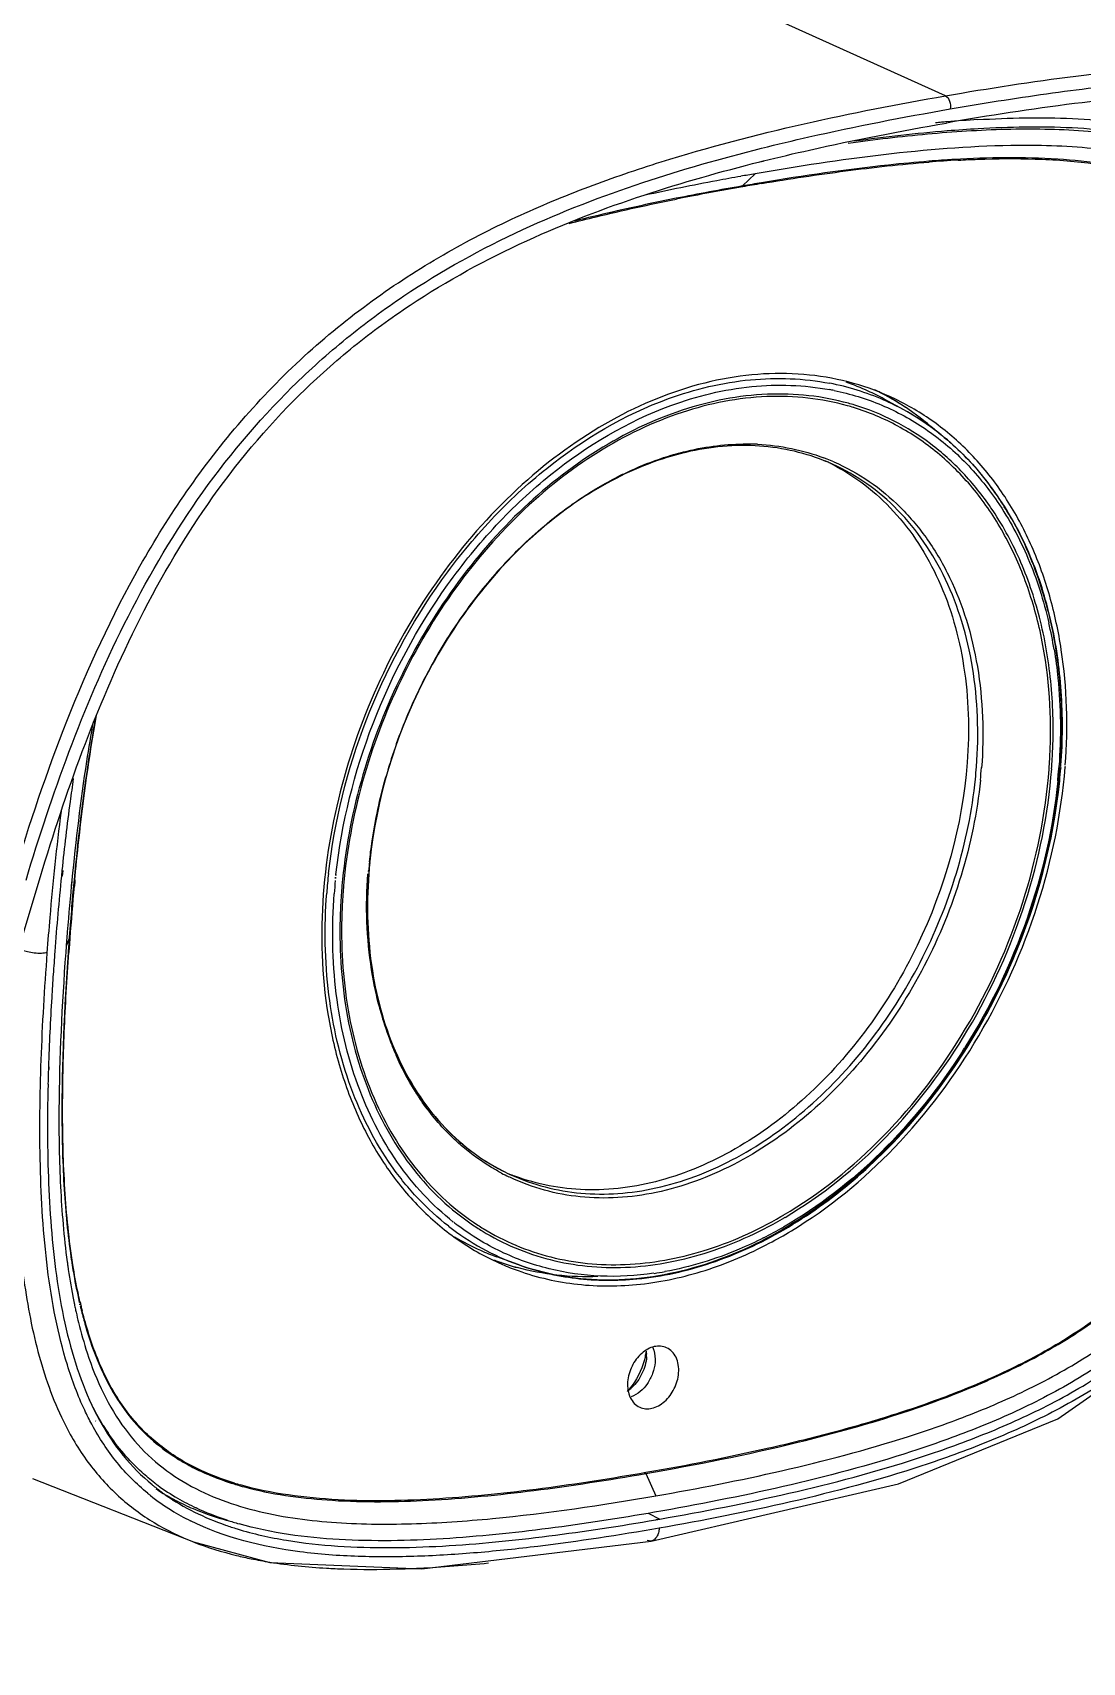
# Model space of a CAD drawing. Header units: metres. Extents: x 420822 to 421453, y 1458172 to 1458620.
# Drawn here: x 420945.873 to 420946.276, y 1458432.648 to 1458433.273 of the extents above; entities that cross this region are included whole.
import ezdxf

# ---------------------------------------------------------------- set-up
doc = ezdxf.new("R2010")
doc.units = ezdxf.units.M
doc.header["$MEASUREMENT"] = 0
for name, color, linetype in [('ASSEM_MEMBER_1', 7, 'CONTINUOUS'), ('BUILDING', 230, 'CONTINUOUS'), ('Standard', 7, 'CONTINUOUS')]:
    doc.layers.add(name, color=color, linetype=linetype)

# ---------------------------------------------------------------- blocks, each defined once
blk = doc.blocks.new('CCTV')
at = {"layer": 'ASSEM_MEMBER_1', "color": 7, "linetype": 'Continuous'}
for p, q in [((4.7799, 15.1137), (3.1674, 15.8419)), ((4.4951, 15.0124), (4.5005, 15.0137)), ((4.4951, 15.0124), (4.5005, 15.0135)), ((4.7795, 15.0141), (4.7739, 15.0136)), ((4.7796, 15.0151), (4.774, 15.0147)), ((4.4685, 14.9754), (4.4877, 14.994)), ((4.4668, 14.975), (4.4684, 14.974)), ((4.7161, 14.6316), (4.6857, 14.6483)), ((4.9542, 14.0842), (4.954, 14.0826)), ((4.954, 14.0841), (4.954, 14.0826)), ((4.9572, 14.0843), (4.9572, 14.0859)), ((4.9572, 14.0843), (4.9573, 14.0859)), ((3.3577, 13.8068), (3.3905, 13.9157)), ((3.4235, 13.9248), (3.4226, 13.9162)), ((3.4248, 13.925), (3.4239, 13.9163)), ((3.4387, 13.91), (3.4378, 13.9013)), ((3.4387, 13.91), (3.4379, 13.9014)), ((3.4421, 13.9105), (3.4404, 13.8921)), ((3.4431, 13.9106), (3.4413, 13.8922)), ((3.4422, 13.9007), (3.4429, 13.9079)), ((3.4432, 13.9008), (3.4439, 13.908)), ((3.894, 13.919), (3.894, 13.9199)), ((3.8946, 13.9212), (3.8945, 13.919)), ((3.8948, 13.9212), (3.8945, 13.9199)), ((3.8945, 13.9199), (3.8945, 13.919)), ((3.43, 13.809), (3.4292, 13.7988)), ((3.43, 13.809), (3.4293, 13.7988)), ((3.4345, 13.8206), (3.43, 13.809)), ((3.4336, 13.8088), (3.4329, 13.7993)), ((3.4338, 13.8088), (3.4333, 13.7994)), ((3.4347, 13.8212), (3.4356, 13.8208)), ((3.4028, 13.6233), (3.4027, 13.6195)), ((3.4034, 13.6235), (3.4032, 13.6196)), ((3.4022, 13.6021), (3.402, 13.5969)), ((3.4023, 13.6021), (3.402, 13.5969)), ((4.1137, 13.4573), (4.1129, 13.4578)), ((4.112, 13.4536), (4.1111, 13.4541)), ((4.1238, 13.3201), (4.0911, 13.3319)), ((4.0973, 13.3232), (4.0976, 13.3232)), ((4.0973, 13.3232), (4.0976, 13.3231)), ((4.0976, 13.3231), (4.0973, 13.3232)), ((3.4513, 13.2627), (3.4511, 13.2633)), ((3.4513, 13.2627), (3.4512, 13.2633)), ((3.4755, 13.0796), (3.475, 13.0804)), ((3.4698, 13.0741), (3.4693, 13.075)), ((3.3784, 12.9919), (3.6255, 12.8945)), ((4.3179, 13.0005), (4.32, 12.9996)), ((4.32, 12.9996), (4.3353, 12.9653)), ((4.3236, 12.9385), (4.3416, 12.9297)), ((4.3351, 12.9285), (4.3416, 12.9297)), ((4.3351, 12.9287), (4.3416, 12.9297)), ((3.6255, 12.8945), (3.6258, 12.8944)), ((3.9759, 12.8534), (4.328, 12.8959)), ((4.328, 12.8959), (4.3218, 12.8967))]:
    blk.add_line(p, q, dxfattribs=at)
for points in [[(4.328, 12.8959), (4.7077, 12.9838), (4.9524, 13.0835), (5.1234, 13.2025), (5.2424, 13.3419), (5.3344, 13.527), (5.4038, 13.786), (5.4499, 14.1586)], [(3.6255, 12.8945), (3.7426, 12.8632), (3.9759, 12.8534)]]:
    blk.add_lwpolyline(points, dxfattribs=at)
for centre, radius, start, end in [((4.9667, 12.8415), 2.2398, 94.9364, 95.172), ((4.9616, 12.9009), 2.1802, 94.7178, 94.9363), ((4.9466, 13.09), 1.9906, 93.3727, 94.736), ((4.9099, 13.0403), 1.9791, 93.9354, 94.5014), ((4.9028, 13.133), 1.8848, 93.1389, 94.5093), ((4.8997, 13.1904), 1.8286, 93.3425, 93.7651), ((5.285, 10.4065), 4.6563, 99.8592, 100.1336), ((5.1986, 10.7687), 4.2695, 99.8464, 101.2375), ((5.1022, 11.2673), 3.7605, 101.1341, 101.2768), ((5.1759, 10.8883), 4.1465, 99.8242, 101.1223), ((5.2495, 10.4813), 4.5601, 99.4882, 99.8634), ((5.2488, 10.4874), 4.5552, 99.4912, 99.8631), ((4.5282, 14.2869), 0.3927, 66.4232, 79.1427), ((4.5298, 14.2728), 0.3967, 78.4971, 79.463), ((4.4988, 14.307), 0.3891, 65.3073, 70.7173), ((4.499, 14.3077), 0.3884, 61.2818, 65.2999), ((4.5035, 14.3123), 0.3883, 61.5202, 64.3668), ((4.5019, 14.3087), 0.3923, 61.5951, 63.0976), ((4.5277, 14.2743), 0.3777, 72.8548, 74.3749), ((4.5291, 14.2756), 0.3801, 72.9466, 74.4575), ((4.5301, 14.2922), 0.387, 61.2819, 66.3678), ((4.5016, 14.3082), 0.3929, 60.7149, 61.5952), ((4.5029, 14.3111), 0.3896, 60.7635, 61.5211), ((4.5019, 14.3095), 0.3915, 57.5177, 60.7611), ((4.5003, 14.3059), 0.3955, 56.476, 60.7092), ((4.5331, 14.295), 0.3919, 61.4357, 65.6939), ((4.5008, 14.3078), 0.3936, 56.452, 57.5192), ((4.5272, 14.2871), 0.3929, 51.8478, 61.2721), ((4.4947, 14.2991), 0.4042, 48.4341, 56.4062), ((4.4976, 14.3019), 0.4003, 54.501, 56.4788), ((4.4738, 14.2171), 0.3622, 87.1898, 90.6957), ((4.4796, 14.2553), 0.3235, 68.4925, 69.4643), ((4.4797, 14.2556), 0.3232, 66.5118, 68.4922), ((4.4761, 14.2596), 0.3168, 65.6958, 68.4114), ((4.4744, 14.2558), 0.321, 65.6916, 68.3361), ((4.4598, 14.2615), 0.3218, 62.9917, 64.2175), ((4.4741, 14.2359), 0.4671, 33.5724, 36.7546), ((4.4569, 14.2244), 0.4877, 29.472, 33.5788), ((4.6592, 13.8791), 0.7591, 136.9939, 144.0225), ((4.6955, 13.8531), 0.8038, 144.0424, 150.8947), ((4.2964, 14.1569), 0.6591, 9.3385, 12.9885), ((4.7111, 13.8443), 0.8216, 150.8923, 157.5213), ((4.7015, 13.848), 0.8113, 157.4965, 164.3299), ((4.1333, 14.141), 0.808, 355.6978, 357.896), ((4.1324, 14.1416), 0.8128, 355.6978, 357.896), ((4.1154, 14.1376), 0.7142, 354.1785, 355.7007), ((4.1181, 14.1366), 0.7192, 354.1785, 355.7007), ((4.1122, 14.1459), 0.8442, 355.246, 355.703), ((4.1022, 14.1486), 0.8574, 354.2457, 355.5518), ((4.1118, 14.1478), 0.8478, 355.5539, 355.7032), ((4.1062, 14.1509), 0.86, 355.4852, 355.7031), ((4.1047, 14.1465), 0.8517, 354.3368, 355.2453), ((4.6135, 13.8649), 0.7216, 174.1798, 175.1924), ((4.6069, 13.8663), 0.7144, 174.2976, 175.594), ((4.6149, 13.8655), 0.7224, 174.1308, 174.2998), ((7.8765, 13.4689), 4.4763, 174.2662, 175.7508), ((4.689, 13.8257), 0.8615, 173.6856, 175.698), ((4.6882, 13.8255), 0.8492, 174.3357, 175.7012), ((4.6946, 13.8249), 0.8557, 173.9672, 174.3375), ((4.6987, 13.8245), 0.8598, 173.7066, 173.9673), ((4.6068, 13.8654), 0.7149, 175.1933, 175.6316), ((8.0077, 13.4676), 4.5904, 174.5784, 175.5861), ((8.1829, 13.4648), 4.7607, 174.7466, 175.711), ((7.9835, 13.4817), 4.5616, 174.8385, 175.4208), ((4.663, 13.8301), 0.8128, 175.6978, 177.896), ((4.6608, 13.8314), 0.808, 175.6978, 177.896), ((8.4226, 13.446), 5.0022, 175.4145, 175.7046), ((8.5542, 13.4241), 5.1387, 175.5709, 175.7035), ((8.4926, 13.4406), 5.0724, 175.7028, 175.8368), ((8.4414, 13.4446), 5.0199, 175.7019, 175.9485), ((8.4062, 13.4251), 5.0077, 175.6999, 176.102), ((4.3938, 13.8412), 0.4991, 195.3204, 200.4653), ((4.3636, 13.8299), 0.4669, 200.463, 203.8077), ((4.0097, 14.1583), 0.9462, 327.3825, 327.7375), ((6.5638, 13.5228), 3.1626, 178.2476, 178.5628), ((6.1413, 13.532), 2.74, 178.6419, 180.4151), ((4.25, 13.747), 0.3242, 242.0875, 244.3124), ((4.2442, 13.7461), 0.3168, 242.889, 245.6927), ((4.2462, 13.7504), 0.3215, 242.9962, 245.6908), ((4.2318, 13.7565), 0.3212, 247.8441, 248.4829), ((4.2318, 13.7566), 0.3212, 248.483, 249.3924), ((4.2498, 13.7465), 0.3237, 244.313, 244.6233), ((4.27, 13.6974), 0.397, 231.784, 232.012), ((4.2693, 13.6965), 0.3959, 232.0118, 232.891), ((4.2671, 13.6974), 0.3773, 237.0517, 238.5692), ((4.2057, 13.9517), 0.6441, 299.9618, 300.3397), ((4.2047, 13.9521), 0.6489, 300.0371, 300.4441), ((4.2565, 13.6863), 0.3895, 232.089, 250.0763), ((4.2238, 13.6981), 0.3894, 239.5148, 246.0862), ((4.267, 13.6954), 0.3796, 237.01, 238.5176), ((4.2091, 13.9369), 0.6454, 296.8542, 299.934), ((4.1976, 13.9436), 0.6681, 297.8282, 301.1613), ((4.2233, 13.6973), 0.3885, 246.0978, 250.1074), ((4.4954, 13.4677), 1.0735, 187.6827, 188.0019), ((4.3917, 13.4527), 0.9687, 187.9784, 190.7838), ((4.3839, 13.4689), 0.9565, 188.6134, 188.9954), ((4.2244, 13.6943), 0.3922, 249.4562, 249.7858), ((4.2244, 13.6944), 0.3924, 249.7859, 250.6756), ((4.2553, 13.6797), 0.3916, 245.6953, 246.1127), ((4.2245, 13.6946), 0.3925, 250.6755, 251.0903), ((4.2555, 13.6802), 0.3922, 246.1141, 249.8897), ((4.2255, 13.6976), 0.3957, 251.1486, 254.9126), ((4.224, 13.6942), 0.392, 251.2001, 254.9782), ((4.2557, 13.6809), 0.3929, 249.8893, 250.3801), ((4.2648, 13.7811), 0.4793, 278.115, 280.1656), ((4.2645, 13.4295), 0.8395, 190.856, 191.5803), ((4.2319, 13.4229), 0.8062, 191.5816, 192.124), ((4.1575, 13.4258), 0.726, 192.9522, 193.1927), ((4.1456, 13.423), 0.7138, 193.1924, 193.5288), ((4.149, 13.4241), 0.7161, 193.0255, 193.552), ((4.1272, 13.4186), 0.6948, 193.5277, 194.1173), ((4.1257, 13.4185), 0.6922, 193.5517, 194.1417), ((4.2072, 13.4176), 0.7809, 192.1243, 192.6194), ((4.2041, 13.2055), 0.118, 347.4127, 350.4748), ((4.2589, 13.1835), 0.0623, 355.6445, 3.5856), ((4.2573, 13.1755), 0.0602, 306.4119, 312.5849), ((4.2043, 13.2027), 0.1166, 320.1974, 324.1573), ((4.2067, 13.2007), 0.1135, 318.4639, 320.1854), ((3.7853, 13.2571), 0.3505, 211.638, 213.8778), ((3.7805, 13.3137), 0.341, 239.6705, 245.7749), ((3.7638, 13.2268), 0.317, 230.4332, 230.831), ((3.7649, 13.2282), 0.3188, 230.8317, 231.8592), ((3.759, 13.2371), 0.3176, 232.5848, 233.6149), ((3.7683, 13.2501), 0.3335, 233.6652, 239.8798), ((3.8238, 13.4261), 0.463, 252.918, 254.0901), ((3.8241, 13.4273), 0.4628, 252.9295, 254.1031), ((3.8309, 13.4515), 0.4894, 254.0964, 255.8183), ((3.7649, 13.2249), 0.3308, 230.6267, 231.5768), ((3.7664, 13.2269), 0.3333, 231.5827, 238.3818), ((3.7583, 13.2692), 0.3497, 236.9107, 242.8046), ((3.7522, 13.3537), 0.4257, 248.0662, 248.7427), ((3.7505, 13.3649), 0.4351, 249.0129, 249.5006), ((3.7691, 13.2894), 0.3727, 242.7546, 243.2309), ((3.7867, 13.2818), 0.3702, 239.8764, 244.8477), ((3.7789, 13.3094), 0.395, 243.2683, 247.6131), ((3.7836, 13.2547), 0.366, 238.3761, 243.6054), ((3.8307, 13.3654), 0.4716, 250.6522, 252.9666), ((3.8289, 13.39), 0.4864, 251.8372, 254.0762)]:
    blk.add_arc(centre, radius, start, end, dxfattribs=at)
for points, knots in [([(4.7799, 15.1137), (4.8463, 15.1252), (4.9778, 15.1456), (5.1421, 15.1612), (5.2704, 15.1629), (5.3909, 15.1554), (5.4796, 15.1355), (5.5326, 15.1115)], [0, 0, 0, 0, 0.265636, 0.524008, 0.649155, 0.770787, 1, 1, 1, 1]), ([(4.7871, 15.0935), (4.8363, 15.102), (4.9342, 15.1177), (5.0801, 15.1352), (5.2228, 15.1437), (5.3602, 15.1395), (5.4694, 15.1189), (5.5482, 15.0875), (5.6011, 15.0559), (5.647, 15.0154), (5.6978, 14.9486), (5.7211, 14.8881), (5.7311, 14.8463)], [0, 0, 0, 0, 0.138544, 0.274587, 0.407015, 0.534363, 0.654796, 0.712423, 0.768696, 0.82448, 0.880975, 1, 1, 1, 1]), ([(3.3494, 13.916), (3.3735, 13.9964), (3.428, 14.1592), (3.5191, 14.3567), (3.6137, 14.5086), (3.6977, 14.6171), (3.793, 14.7153), (3.8972, 14.8001), (4.0067, 14.8708), (4.1185, 14.9284), (4.2307, 14.9749), (4.3778, 15.0251), (4.5606, 15.0725), (4.7074, 15.1011), (4.7799, 15.1137)], [0, 0, 0, 0, 0.125757, 0.256877, 0.324694, 0.393423, 0.462025, 0.52925, 0.594283, 0.656951, 0.717429, 0.776099, 0.889703, 1, 1, 1, 1]), ([(4.7799, 15.1137), (4.7831, 15.1123), (4.7875, 15.1051), (4.7881, 15.0974), (4.7871, 15.0935)], [0, 0, 0, 0, 0.462309, 1, 1, 1, 1]), ([(5.5206, 15.0712), (5.4685, 15.0947), (5.3814, 15.1138), (5.2631, 15.1208), (5.1371, 15.1188), (4.9758, 15.1033), (4.8467, 15.0833), (4.7815, 15.0719)], [0, 0, 0, 0, 0.229031, 0.350684, 0.475938, 0.734356, 1, 1, 1, 1]), ([(4.4975, 15.0332), (4.5217, 15.0393), (4.6177, 15.062), (4.7145, 15.0809), (4.7871, 15.0935)], [0, 0, 0, 0, 0.253265, 1, 1, 1, 1]), ([(4.5005, 15.0137), (4.5241, 15.0196), (4.6172, 15.0415), (4.7111, 15.0597), (4.7815, 15.0719)], [0, 0, 0, 0, 0.253219, 1, 1, 1, 1]), ([(4.6305, 15.0412), (4.6709, 15.0467), (4.7515, 15.0562), (4.8722, 15.064), (4.9912, 15.0624), (5.0694, 15.0517), (5.1072, 15.0425)], [0, 0, 0, 0, 0.255569, 0.508041, 0.75648, 1, 1, 1, 1]), ([(4.83, 15.063), (4.8143, 15.0621), (4.7507, 15.0577), (4.6873, 15.0504), (4.6399, 15.0439)], [0, 0, 0, 0, 0.248307, 1, 1, 1, 1]), ([(4.8295, 15.0771), (4.8779, 15.0799), (4.9737, 15.0819), (5.0696, 15.0715), (5.1156, 15.0609)], [0, 0, 0, 0, 0.506452, 1, 1, 1, 1]), ([(5.1143, 15.0461), (5.0916, 15.0514), (5.0451, 15.0594), (4.9501, 15.0671), (4.8781, 15.0658), (4.83, 15.063)], [0, 0, 0, 0, 0.245712, 0.494446, 1, 1, 1, 1]), ([(3.3684, 13.9102), (3.3882, 13.9764), (3.4323, 14.1098), (3.5163, 14.3072), (3.6273, 14.4987), (3.7475, 14.6428), (3.8587, 14.7424), (3.9743, 14.8276), (4.1258, 14.9111), (4.3118, 14.9825), (4.4362, 15.0178), (4.4975, 15.0332)], [0, 0, 0, 0, 0.12284, 0.249665, 0.381092, 0.51507, 0.581392, 0.646253, 0.770304, 0.887535, 1, 1, 1, 1]), ([(4.8802, 15.0373), (4.8149, 15.0362), (4.6834, 15.0253), (4.5532, 15.0054), (4.4877, 14.994)], [0, 0, 0, 0, 0.495668, 1, 1, 1, 1]), ([(5.0465, 15.0278), (5.0329, 15.0298), (4.9777, 15.0366), (4.922, 15.038), (4.8802, 15.0373)], [0, 0, 0, 0, 0.247493, 1, 1, 1, 1]), ([(3.3905, 13.9157), (3.4099, 13.9803), (3.4529, 14.1106), (3.5347, 14.3038), (3.6429, 14.4915), (3.7607, 14.6328), (3.87, 14.7301), (3.9836, 14.813), (4.132, 14.8939), (4.3138, 14.9631), (4.4353, 14.9974), (4.4951, 15.0124)], [0, 0, 0, 0, 0.122663, 0.249405, 0.380965, 0.515309, 0.581805, 0.646746, 0.770722, 0.887756, 1, 1, 1, 1]), ([(4.7546, 15.0132), (4.7339, 15.0116), (4.6479, 15.0035), (4.5624, 14.9911), (4.4976, 14.9803)], [0, 0, 0, 0, 0.240081, 1, 1, 1, 1]), ([(4.4978, 14.9791), (4.5406, 14.9862), (4.626, 14.9992), (4.7118, 15.0086), (4.7547, 15.0119)], [0, 0, 0, 0, 0.502551, 1, 1, 1, 1]), ([(5.0887, 14.9949), (5.0674, 15.0008), (5.0222, 15.0101), (4.9234, 15.0202), (4.8461, 15.019), (4.7931, 15.0159)], [0, 0, 0, 0, 0.222842, 0.46459, 1, 1, 1, 1]), ([(4.7996, 15.0149), (4.8095, 15.0155), (4.8489, 15.0173), (4.8883, 15.0176), (4.9178, 15.0167)], [0, 0, 0, 0, 0.251556, 1, 1, 1, 1]), ([(4.9178, 15.0167), (4.9467, 15.0158), (5.0042, 15.0117), (5.0609, 15.0012), (5.0884, 14.9936)], [0, 0, 0, 0, 0.503918, 1, 1, 1, 1]), ([(4.4658, 14.9901), (4.4535, 14.9879), (4.4043, 14.9789), (4.3552, 14.969), (4.3185, 14.961)], [0, 0, 0, 0, 0.24907, 1, 1, 1, 1]), ([(4.3666, 14.9564), (4.3533, 14.9537), (4.301, 14.943), (4.249, 14.9311), (4.2104, 14.9213)], [0, 0, 0, 0, 0.253499, 1, 1, 1, 1]), ([(4.2023, 14.9179), (4.216, 14.9214), (4.2706, 14.935), (4.3255, 14.9469), (4.3668, 14.9551)], [0, 0, 0, 0, 0.251456, 1, 1, 1, 1]), ([(4.6945, 14.6521), (4.6738, 14.6615), (4.6305, 14.6766), (4.562, 14.688), (4.4909, 14.688), (4.3924, 14.6726), (4.2684, 14.6239), (4.1319, 14.5267), (4.0122, 14.3961), (3.8856, 14.1898), (3.8337, 14.0091), (3.8247, 13.8884)], [0, 0, 0, 0, 0.051242, 0.103182, 0.156446, 0.211534, 0.328127, 0.454041, 0.587761, 0.726186, 1, 1, 1, 1]), ([(4.3548, 14.649), (4.3953, 14.6636), (4.4775, 14.6834), (4.5624, 14.6802), (4.6022, 14.6725)], [0, 0, 0, 0, 0.51501, 1, 1, 1, 1]), ([(4.631, 14.6418), (4.611, 14.6473), (4.5697, 14.6552), (4.4833, 14.658), (4.3706, 14.6358), (4.2406, 14.5726), (4.1202, 14.4767), (4.0157, 14.3536), (3.9326, 14.2101), (3.8756, 14.0541), (3.8565, 13.9452), (3.8525, 13.8911)], [0, 0, 0, 0, 0.051195, 0.103534, 0.213119, 0.331213, 0.457818, 0.591181, 0.728364, 0.865828, 1, 1, 1, 1]), ([(4.3584, 14.6385), (4.3983, 14.6531), (4.4793, 14.6728), (4.563, 14.6701), (4.6023, 14.6628)], [0, 0, 0, 0, 0.515046, 1, 1, 1, 1]), ([(4.6089, 14.6615), (4.6339, 14.6565), (4.683, 14.6414), (4.7508, 14.6044), (4.811, 14.554), (4.8444, 14.513), (4.8594, 14.491)], [0, 0, 0, 0, 0.246545, 0.492515, 0.742357, 1, 1, 1, 1]), ([(3.8328, 13.9204), (3.8416, 14.0006), (3.8817, 14.1599), (3.9784, 14.3399), (4.08, 14.4643), (4.1902, 14.5668), (4.2873, 14.6245), (4.3548, 14.649)], [0, 0, 0, 0, 0.258048, 0.519158, 0.646796, 0.770273, 1, 1, 1, 1]), ([(3.8441, 13.9187), (3.8528, 13.9978), (3.8923, 14.155), (3.9875, 14.3327), (4.0876, 14.4555), (4.1961, 14.5569), (4.2919, 14.6141), (4.3584, 14.6385)], [0, 0, 0, 0, 0.257946, 0.519, 0.646641, 0.770146, 1, 1, 1, 1]), ([(4.6294, 14.638), (4.6096, 14.6436), (4.5685, 14.6515), (4.4826, 14.6544), (4.3705, 14.6324), (4.2412, 14.5697), (4.1214, 14.4744), (4.0174, 14.352), (3.9348, 14.2092), (3.878, 14.0541), (3.8591, 13.9458), (3.855, 13.892)], [0, 0, 0, 0, 0.051192, 0.103526, 0.213094, 0.331174, 0.457773, 0.591139, 0.728334, 0.865814, 1, 1, 1, 1]), ([(4.9408, 14.1114), (4.943, 14.1719), (4.9361, 14.262), (4.9031, 14.3738), (4.8683, 14.4482), (4.8236, 14.5131), (4.7697, 14.5671), (4.7079, 14.6089), (4.6624, 14.628), (4.639, 14.6352)], [0, 0, 0, 0, 0.279736, 0.411291, 0.537001, 0.657411, 0.77361, 0.887171, 1, 1, 1, 1]), ([(4.8498, 14.4816), (4.8368, 14.5005), (4.8084, 14.5359), (4.7583, 14.5809), (4.7022, 14.6161), (4.6614, 14.6326), (4.6406, 14.639)], [0, 0, 0, 0, 0.25775, 0.50833, 0.754637, 1, 1, 1, 1]), ([(4.8636, 14.4943), (4.8445, 14.5229), (4.8006, 14.5753), (4.7453, 14.6156), (4.7161, 14.6316)], [0, 0, 0, 0, 0.508374, 1, 1, 1, 1]), ([(4.9639, 14.0865), (4.9683, 14.1454), (4.9659, 14.2335), (4.942, 14.3453), (4.9148, 14.4216), (4.8786, 14.4905), (4.8338, 14.5508), (4.7812, 14.6012), (4.7413, 14.6279), (4.7205, 14.6392)], [0, 0, 0, 0, 0.278324, 0.410283, 0.536943, 0.658471, 0.775448, 0.888848, 1, 1, 1, 1]), ([(4.77, 14.596), (4.7772, 14.5903), (4.806, 14.5662), (4.8314, 14.538), (4.8483, 14.5154)], [0, 0, 0, 0, 0.24632, 1, 1, 1, 1]), ([(4.5927, 14.5542), (4.5761, 14.5607), (4.5415, 14.5711), (4.468, 14.5806), (4.3701, 14.5694), (4.2552, 14.5222), (4.1472, 14.4446), (4.052, 14.3412), (3.9498, 14.178), (3.9061, 14.0353), (3.8963, 13.9394)], [0, 0, 0, 0, 0.050816, 0.102496, 0.210398, 0.327062, 0.45301, 0.58669, 0.725126, 1, 1, 1, 1]), ([(4.2802, 14.5308), (4.2857, 14.5335), (4.3074, 14.5439), (4.33, 14.5528), (4.3471, 14.5584)], [0, 0, 0, 0, 0.254312, 1, 1, 1, 1]), ([(4.3471, 14.5584), (4.3573, 14.5617), (4.3971, 14.5732), (4.4386, 14.579), (4.4694, 14.5794)], [0, 0, 0, 0, 0.257683, 1, 1, 1, 1]), ([(4.4916, 14.579), (4.509, 14.5781), (4.5435, 14.5738), (4.577, 14.5643), (4.5931, 14.5582)], [0, 0, 0, 0, 0.503943, 1, 1, 1, 1]), ([(4.6059, 14.5482), (4.6235, 14.5392), (4.6573, 14.5178), (4.702, 14.4767), (4.7402, 14.4271), (4.7823, 14.3495), (4.8143, 14.2358), (4.817, 14.1398), (4.8133, 14.0905)], [0, 0, 0, 0, 0.111264, 0.224623, 0.3415, 0.462947, 0.721095, 1, 1, 1, 1]), ([(4.8276, 14.0841), (4.8314, 14.1349), (4.829, 14.2108), (4.8069, 14.3065), (4.782, 14.3713), (4.7489, 14.4292), (4.7083, 14.4789), (4.6608, 14.5195), (4.625, 14.54), (4.6065, 14.5483)], [0, 0, 0, 0, 0.279406, 0.411448, 0.537891, 0.658998, 0.775519, 0.888659, 1, 1, 1, 1]), ([(4.6085, 14.552), (4.6274, 14.5438), (4.664, 14.5235), (4.7127, 14.4828), (4.7544, 14.4327), (4.7884, 14.3742), (4.8139, 14.3085), (4.8367, 14.2114), (4.8392, 14.1342), (4.8354, 14.0826)], [0, 0, 0, 0, 0.111399, 0.2245, 0.340936, 0.461958, 0.588352, 0.720402, 1, 1, 1, 1]), ([(4.2022, 14.4835), (4.2085, 14.488), (4.2335, 14.5053), (4.2599, 14.5207), (4.2802, 14.5308)], [0, 0, 0, 0, 0.254803, 1, 1, 1, 1]), ([(4.1041, 14.3968), (4.1117, 14.405), (4.1423, 14.4362), (4.1758, 14.4645), (4.2022, 14.4835)], [0, 0, 0, 0, 0.255185, 1, 1, 1, 1]), ([(4.9447, 14.1118), (4.946, 14.1464), (4.9441, 14.2144), (4.9271, 14.3126), (4.8965, 14.4026), (4.8667, 14.4568), (4.8498, 14.4816)], [0, 0, 0, 0, 0.267836, 0.524128, 0.768051, 1, 1, 1, 1]), ([(4.8594, 14.491), (4.878, 14.4638), (4.9102, 14.4038), (4.9308, 14.3389), (4.9386, 14.305)], [0, 0, 0, 0, 0.48646, 1, 1, 1, 1]), ([(4.9573, 14.0859), (4.9601, 14.1239), (4.9605, 14.1987), (4.9451, 14.3071), (4.9137, 14.4068), (4.8819, 14.467), (4.8636, 14.4943)], [0, 0, 0, 0, 0.267904, 0.524349, 0.768287, 1, 1, 1, 1]), ([(4.8815, 14.4644), (4.8874, 14.4539), (4.9103, 14.4099), (4.9269, 14.3628), (4.9363, 14.3265)], [0, 0, 0, 0, 0.243003, 1, 1, 1, 1]), ([(4.9363, 14.3265), (4.9378, 14.3205), (4.9438, 14.296), (4.9483, 14.2711), (4.9509, 14.2523)], [0, 0, 0, 0, 0.246705, 1, 1, 1, 1]), ([(4.9468, 14.2638), (4.9492, 14.2494), (4.957, 14.1899), (4.9575, 14.1295), (4.9542, 14.0842)], [0, 0, 0, 0, 0.24354, 1, 1, 1, 1]), ([(4.9509, 14.2523), (4.9528, 14.2388), (4.9589, 14.1836), (4.9588, 14.1278), (4.9556, 14.0859)], [0, 0, 0, 0, 0.244224, 1, 1, 1, 1]), ([(3.4747, 14.1579), (3.4712, 14.1382), (3.4577, 14.0561), (3.448, 13.9734), (3.4421, 13.9105)], [0, 0, 0, 0, 0.240615, 1, 1, 1, 1]), ([(3.4429, 13.9079), (3.4449, 13.9291), (3.4536, 14.0143), (3.4652, 14.0992), (3.4766, 14.1625)], [0, 0, 0, 0, 0.248356, 1, 1, 1, 1]), ([(3.4713, 14.1532), (3.4677, 14.133), (3.4543, 14.0522), (3.4446, 13.9709), (3.4387, 13.91)], [0, 0, 0, 0, 0.251736, 1, 1, 1, 1]), ([(4.32, 12.9996), (4.3976, 13.013), (4.5474, 13.0429), (4.7281, 13.0943), (4.8595, 13.1473), (4.9475, 13.1922), (5.0257, 13.2441), (5.0936, 13.3033), (5.1517, 13.3713), (5.2006, 13.4499), (5.2417, 13.5402), (5.276, 13.6429), (5.3036, 13.7574), (5.3337, 13.9286), (5.3472, 14.0625), (5.354, 14.1543)], [0, 0, 0, 0, 0.135017, 0.261963, 0.321501, 0.377898, 0.431135, 0.482048, 0.532087, 0.583946, 0.640206, 0.70192, 0.769431, 0.842169, 1, 1, 1, 1]), ([(5.353, 14.1541), (5.3472, 14.0773), (5.336, 13.9616), (5.3121, 13.808), (5.2879, 13.6922), (5.2547, 13.5774), (5.2091, 13.4663), (5.1475, 13.3644), (5.0689, 13.2795), (4.9803, 13.2129), (4.8874, 13.1616), (4.7931, 13.121), (4.6984, 13.0881), (4.6037, 13.0609), (4.478, 13.0303), (4.3833, 13.0118), (4.3201, 13.0009)], [0, 0, 0, 0, 0.132355, 0.199347, 0.26702, 0.335431, 0.404332, 0.472695, 0.538778, 0.601798, 0.662183, 0.720699, 0.777934, 0.834266, 0.889953, 1, 1, 1, 1]), ([(5.4137, 14.1539), (5.4077, 14.0735), (5.3959, 13.9526), (5.3705, 13.792), (5.3446, 13.6709), (5.309, 13.5511), (5.2684, 13.4544), (5.2277, 13.3813), (5.1817, 13.3134), (5.1147, 13.2388), (5.023, 13.1672), (4.9264, 13.1115), (4.8279, 13.0677), (4.6969, 13.0211), (4.5322, 12.9775), (4.3994, 12.9516), (4.3334, 12.9401)], [0, 0, 0, 0, 0.132166, 0.199088, 0.266707, 0.335058, 0.403859, 0.438184, 0.472186, 0.538372, 0.601627, 0.662234, 0.72088, 0.778162, 0.890107, 1, 1, 1, 1]), ([(4.3353, 12.9653), (4.3999, 12.9765), (4.5299, 13.0019), (4.6913, 13.0442), (4.8196, 13.0893), (4.9161, 13.1315), (5.0109, 13.1852), (5.1011, 13.2544), (5.181, 13.3421), (5.2443, 13.4463), (5.2914, 13.5599), (5.3259, 13.6773), (5.351, 13.7959), (5.3756, 13.9532), (5.3871, 14.0716), (5.3931, 14.1503)], [0, 0, 0, 0, 0.109969, 0.22194, 0.279202, 0.337788, 0.398295, 0.461446, 0.527589, 0.595903, 0.664753, 0.733137, 0.800784, 0.86774, 1, 1, 1, 1]), ([(5.4394, 14.1529), (5.4332, 14.0708), (5.4211, 13.9474), (5.395, 13.7836), (5.3682, 13.6604), (5.3317, 13.539), (5.2822, 13.422), (5.2167, 13.3147), (5.1355, 13.2231), (5.0433, 13.1497), (4.9456, 13.0922), (4.8455, 13.0469), (4.712, 12.9987), (4.5437, 12.9539), (4.408, 12.9273), (4.3405, 12.9156)], [0, 0, 0, 0, 0.132681, 0.199766, 0.26743, 0.335631, 0.404014, 0.471646, 0.53729, 0.600293, 0.660889, 0.719652, 0.777125, 0.889551, 1, 1, 1, 1]), ([(4.3416, 12.9297), (4.4079, 12.9412), (4.5414, 12.9673), (4.7071, 13.0111), (4.8387, 13.0582), (4.9377, 13.1023), (5.0348, 13.1586), (5.1269, 13.2308), (5.2082, 13.3216), (5.2734, 13.4285), (5.3223, 13.5449), (5.3581, 13.6654), (5.3843, 13.7871), (5.4098, 13.9486), (5.4217, 14.0701), (5.4278, 14.1509)], [0, 0, 0, 0, 0.109883, 0.221828, 0.279122, 0.337789, 0.398427, 0.461711, 0.527911, 0.596169, 0.664961, 0.733311, 0.800929, 0.867847, 1, 1, 1, 1]), ([(4.8133, 14.0905), (4.806, 13.9939), (4.7652, 13.849), (4.6653, 13.6824), (4.5708, 13.5758), (4.4624, 13.4949), (4.3462, 13.4446), (4.2466, 13.4313), (4.1713, 13.4395), (4.1358, 13.4495), (4.1187, 13.4559)], [0, 0, 0, 0, 0.272637, 0.410652, 0.54434, 0.670658, 0.787974, 0.896697, 0.9488, 1, 1, 1, 1]), ([(4.9555, 14.0847), (4.9467, 13.9689), (4.8977, 13.7955), (4.7784, 13.5958), (4.6653, 13.4678), (4.5359, 13.3703), (4.4176, 13.3185), (4.3228, 13.2987), (4.2539, 13.2946), (4.1871, 13.3012), (4.1443, 13.3127), (4.1238, 13.3201)], [0, 0, 0, 0, 0.272371, 0.410248, 0.543857, 0.670182, 0.787577, 0.843084, 0.896691, 0.948814, 1, 1, 1, 1]), ([(4.5433, 13.372), (4.6012, 13.4069), (4.7104, 13.4968), (4.8388, 13.6686), (4.9285, 13.868), (4.958, 14.0116), (4.9636, 14.0832)], [0, 0, 0, 0, 0.237688, 0.490086, 0.747766, 1, 1, 1, 1]), ([(3.4409, 14.0659), (3.4392, 14.0541), (3.4326, 14.0072), (3.4271, 13.9601), (3.4235, 13.9248)], [0, 0, 0, 0, 0.25093, 1, 1, 1, 1]), ([(3.8956, 13.938), (3.8967, 13.9488), (3.9022, 13.9923), (3.9114, 14.0353), (3.9203, 14.0671)], [0, 0, 0, 0, 0.246809, 1, 1, 1, 1]), ([(4.8337, 14.0636), (4.8236, 13.9649), (4.7781, 13.8181), (4.6713, 13.6515), (4.5719, 13.547), (4.4595, 13.4701), (4.3579, 13.4324), (4.2775, 13.4214), (4.2196, 13.4225), (4.1639, 13.4328), (4.1288, 13.4458), (4.112, 13.4536)], [0, 0, 0, 0, 0.275182, 0.413588, 0.546979, 0.672424, 0.788596, 0.843546, 0.896738, 0.948681, 1, 1, 1, 1]), ([(4.1138, 13.4574), (4.1305, 13.4499), (4.1654, 13.4376), (4.2206, 13.4282), (4.2779, 13.4278), (4.3574, 13.4395), (4.4575, 13.4776), (4.5683, 13.5543), (4.6662, 13.658), (4.7712, 13.8228), (4.816, 13.9678), (4.8259, 14.0652)], [0, 0, 0, 0, 0.051292, 0.10326, 0.156513, 0.211543, 0.32788, 0.453421, 0.586804, 0.725111, 1, 1, 1, 1]), ([(4.3063, 13.2981), (4.3448, 13.3018), (4.4234, 13.3193), (4.5359, 13.3714), (4.6424, 13.4477), (4.7386, 13.5451), (4.8213, 13.6598), (4.9084, 13.8285), (4.9458, 13.9688), (4.9553, 14.0626)], [0, 0, 0, 0, 0.107869, 0.222471, 0.343925, 0.471321, 0.602976, 0.736702, 1, 1, 1, 1]), ([(4.531, 13.3959), (4.5873, 13.4288), (4.6935, 13.5145), (4.8185, 13.6797), (4.9056, 13.8723), (4.9338, 14.0112), (4.939, 14.0804)], [0, 0, 0, 0, 0.237193, 0.489607, 0.747572, 1, 1, 1, 1]), ([(4.5336, 13.3926), (4.59, 13.4258), (4.6966, 13.512), (4.8221, 13.6781), (4.9094, 13.8716), (4.9377, 14.0112), (4.943, 14.0807)], [0, 0, 0, 0, 0.237263, 0.489685, 0.747613, 1, 1, 1, 1]), ([(4.9523, 14.0624), (4.9452, 13.9907), (4.9126, 13.8475), (4.849, 13.7153), (4.8098, 13.6533)], [0, 0, 0, 0, 0.495669, 1, 1, 1, 1]), ([(3.401, 13.7986), (3.4023, 13.8167), (3.4081, 13.8892), (3.4156, 13.9615), (3.4227, 14.0157)], [0, 0, 0, 0, 0.248987, 1, 1, 1, 1]), ([(3.8926, 13.9198), (3.889, 13.8707), (3.892, 13.7751), (3.9241, 13.6618), (3.9662, 13.5846), (4.0043, 13.5352), (4.0489, 13.4942), (4.0827, 13.4729), (4.1002, 13.4639)], [0, 0, 0, 0, 0.278838, 0.536945, 0.658397, 0.775293, 0.888689, 1, 1, 1, 1]), ([(3.9124, 13.7093), (3.9079, 13.7256), (3.8925, 13.7944), (3.8899, 13.8657), (3.894, 13.919)], [0, 0, 0, 0, 0.240476, 1, 1, 1, 1]), ([(3.8945, 13.919), (3.8909, 13.8699), (3.8936, 13.7743), (3.9255, 13.6611), (3.9672, 13.5841), (4.0049, 13.5349), (4.0491, 13.4942), (4.0825, 13.473), (4.0998, 13.4641)], [0, 0, 0, 0, 0.279997, 0.538575, 0.659926, 0.776485, 0.889341, 1, 1, 1, 1]), ([(3.8247, 13.8884), (3.82, 13.8266), (3.823, 13.7341), (3.8499, 13.6174), (3.8802, 13.5384), (3.9205, 13.4679), (3.9701, 13.4073), (4.0279, 13.3579), (4.0715, 13.3329), (4.0941, 13.3228)], [0, 0, 0, 0, 0.279404, 0.41145, 0.537891, 0.658999, 0.77552, 0.888659, 1, 1, 1, 1]), ([(4.0172, 13.379), (4.0006, 13.3919), (3.9689, 13.4207), (3.9133, 13.4891), (3.8605, 13.5935), (3.8277, 13.737), (3.8261, 13.8384), (3.83, 13.8903)], [0, 0, 0, 0, 0.111471, 0.225858, 0.46593, 0.72423, 1, 1, 1, 1]), ([(4.0243, 13.3854), (4.0081, 13.3982), (3.9771, 13.4268), (3.9228, 13.4944), (3.8712, 13.5973), (3.8391, 13.7384), (3.8376, 13.8382), (3.8414, 13.8892)], [0, 0, 0, 0, 0.111496, 0.225927, 0.466075, 0.72436, 1, 1, 1, 1]), ([(3.8507, 13.86), (3.8489, 13.8094), (3.8545, 13.711), (3.8935, 13.5736), (3.9513, 13.4757), (4.0101, 13.4136), (4.0431, 13.3881), (4.0603, 13.377)], [0, 0, 0, 0, 0.276345, 0.534165, 0.773595, 0.888028, 1, 1, 1, 1]), ([(3.8533, 13.861), (3.8514, 13.8108), (3.8571, 13.7128), (3.8959, 13.5762), (3.9534, 13.4789), (4.0119, 13.4171), (4.0447, 13.3918), (4.0619, 13.3808)], [0, 0, 0, 0, 0.276359, 0.53418, 0.773602, 0.888029, 1, 1, 1, 1]), ([(3.401, 13.7986), (3.398, 13.7981), (3.3913, 13.7975), (3.3811, 13.7979), (3.3712, 13.7995), (3.3651, 13.8013), (3.3625, 13.8024)], [0, 0, 0, 0, 0.232352, 0.513393, 0.78685, 1, 1, 1, 1]), ([(3.4318, 13.1661), (3.4244, 13.1899), (3.4123, 13.2389), (3.3963, 13.3409), (3.3883, 13.4733), (3.3903, 13.6351), (3.3969, 13.7439), (3.401, 13.7986)], [0, 0, 0, 0, 0.117069, 0.237665, 0.486292, 0.741257, 1, 1, 1, 1]), ([(3.4292, 13.7988), (3.4234, 13.7187), (3.4173, 13.5989), (3.4199, 13.4405), (3.4264, 13.3625), (3.4315, 13.3242)], [0, 0, 0, 0, 0.50693, 0.755996, 1, 1, 1, 1]), ([(3.4329, 13.7993), (3.4269, 13.714), (3.4211, 13.5902), (3.4259, 13.4321), (3.433, 13.3597), (3.4382, 13.3256)], [0, 0, 0, 0, 0.540716, 0.782184, 1, 1, 1, 1]), ([(3.4403, 13.3195), (3.4342, 13.358), (3.4265, 13.4367), (3.4235, 13.556), (3.4264, 13.6773), (3.4311, 13.7585), (3.434, 13.7993)], [0, 0, 0, 0, 0.243321, 0.492329, 0.744954, 1, 1, 1, 1]), ([(3.41, 13.7656), (3.4092, 13.7537), (3.4062, 13.7063), (3.4039, 13.6589), (3.4028, 13.6233)], [0, 0, 0, 0, 0.250865, 1, 1, 1, 1]), ([(3.9767, 13.5695), (3.9729, 13.5751), (3.9577, 13.598), (3.9448, 13.6225), (3.9364, 13.6415)], [0, 0, 0, 0, 0.245382, 1, 1, 1, 1]), ([(4.8067, 13.6483), (4.7707, 13.592), (4.689, 13.4898), (4.5856, 13.4089), (4.5311, 13.3776)], [0, 0, 0, 0, 0.515366, 1, 1, 1, 1]), ([(4.0393, 13.5005), (4.0334, 13.5055), (4.0104, 13.5264), (3.9902, 13.5503), (3.9767, 13.5695)], [0, 0, 0, 0, 0.246058, 1, 1, 1, 1]), ([(3.3512, 13.5493), (3.3509, 13.5079), (3.3521, 13.4257), (3.362, 13.3042), (3.3833, 13.1876), (3.409, 13.1138), (3.4257, 13.0797)], [0, 0, 0, 0, 0.259217, 0.514188, 0.762361, 1, 1, 1, 1]), ([(3.4013, 13.5121), (3.4018, 13.4609), (3.4057, 13.3601), (3.4238, 13.2365), (3.4512, 13.1443), (3.4789, 13.0815), (3.5153, 13.0265), (3.5457, 12.9958), (3.5619, 12.9825)], [0, 0, 0, 0, 0.26964, 0.52993, 0.654735, 0.77473, 0.889543, 1, 1, 1, 1]), ([(4.0983, 13.4605), (4.0931, 13.4633), (4.0723, 13.475), (4.0529, 13.489), (4.0393, 13.5005)], [0, 0, 0, 0, 0.248746, 1, 1, 1, 1]), ([(4.3324, 13.3067), (4.3052, 13.3028), (4.251, 13.2998), (4.1711, 13.311), (4.0963, 13.3375), (4.0513, 13.365), (4.0304, 13.3808)], [0, 0, 0, 0, 0.258177, 0.508088, 0.753809, 1, 1, 1, 1]), ([(4.0688, 13.3717), (4.0849, 13.3618), (4.1187, 13.3444), (4.173, 13.3263), (4.2301, 13.3163), (4.31, 13.3141), (4.4138, 13.3332), (4.4917, 13.3684), (4.5296, 13.3903)], [0, 0, 0, 0, 0.117271, 0.234754, 0.353665, 0.47511, 0.728508, 1, 1, 1, 1]), ([(4.0703, 13.3754), (4.0863, 13.3656), (4.1199, 13.3484), (4.1738, 13.3305), (4.2304, 13.3206), (4.3096, 13.3184), (4.4125, 13.3373), (4.4898, 13.372), (4.5274, 13.3937)], [0, 0, 0, 0, 0.117285, 0.234787, 0.353715, 0.47517, 0.728562, 1, 1, 1, 1]), ([(4.5006, 13.3611), (4.4883, 13.3548), (4.4399, 13.3323), (4.3883, 13.3164), (4.3493, 13.3094)], [0, 0, 0, 0, 0.25842, 1, 1, 1, 1]), ([(4.1238, 13.3108), (4.1532, 13.3003), (4.2157, 13.2862), (4.3137, 13.2868), (4.4137, 13.3087), (4.4779, 13.3362), (4.5095, 13.3528)], [0, 0, 0, 0, 0.23479, 0.477222, 0.731509, 1, 1, 1, 1]), ([(3.4392, 13.3193), (3.4399, 13.3145), (3.4431, 13.2956), (3.4468, 13.2769), (3.45, 13.2631)], [0, 0, 0, 0, 0.257714, 1, 1, 1, 1]), ([(3.4511, 13.2633), (3.4501, 13.2679), (3.446, 13.2866), (3.4425, 13.3053), (3.4403, 13.3195)], [0, 0, 0, 0, 0.247933, 1, 1, 1, 1]), ([(4.2463, 13.3016), (4.2253, 13.3009), (4.1835, 13.3024), (4.1424, 13.3101), (4.1225, 13.3155)], [0, 0, 0, 0, 0.505233, 1, 1, 1, 1]), ([(4.1238, 13.3201), (4.1523, 13.3098), (4.213, 13.2955), (4.2751, 13.2952), (4.3063, 13.2981)], [0, 0, 0, 0, 0.492765, 1, 1, 1, 1]), ([(3.4452, 13.247), (3.4464, 13.2416), (3.4513, 13.2206), (3.4572, 13.1999), (3.4622, 13.1845)], [0, 0, 0, 0, 0.252855, 1, 1, 1, 1]), ([(3.4533, 13.2491), (3.4553, 13.2415), (3.463, 13.2128), (3.4728, 13.1846), (3.4816, 13.1646)], [0, 0, 0, 0, 0.264225, 1, 1, 1, 1]), ([(3.6083, 13.0193), (3.5892, 13.0306), (3.5619, 13.0507), (3.531, 13.0838), (3.503, 13.122), (3.4755, 13.1772), (3.4607, 13.2248), (3.4545, 13.2494)], [0, 0, 0, 0, 0.233819, 0.353716, 0.476516, 0.731906, 1, 1, 1, 1]), ([(3.4622, 13.1845), (3.4692, 13.1634), (3.4853, 13.1227), (3.5181, 13.0673), (3.5597, 13.0213), (3.6085, 12.9857), (3.6621, 12.9598), (3.7381, 12.9359), (3.8383, 12.9221), (3.9608, 12.9208), (4.1273, 12.9323), (4.2521, 12.9508), (4.3353, 12.9653)], [0, 0, 0, 0, 0.06751, 0.132077, 0.193952, 0.254126, 0.313723, 0.373496, 0.494657, 0.618377, 0.744173, 1, 1, 1, 1]), ([(4.3517, 13.1926), (4.3489, 13.1939), (4.3425, 13.1955), (4.3325, 13.1946), (4.3225, 13.1907), (4.3097, 13.1816), (4.2973, 13.1648), (4.2926, 13.1485), (4.292, 13.1402)], [0, 0, 0, 0, 0.103009, 0.211249, 0.32807, 0.454229, 0.725617, 1, 1, 1, 1]), ([(4.3301, 13.194), (4.3309, 13.1923), (4.3338, 13.1847), (4.3344, 13.1763), (4.334, 13.1701)], [0, 0, 0, 0, 0.235858, 1, 1, 1, 1]), ([(4.3702, 13.1538), (4.3706, 13.158), (4.3703, 13.1663), (4.3669, 13.1778), (4.3607, 13.187), (4.3548, 13.1912), (4.3517, 13.1926)], [0, 0, 0, 0, 0.280082, 0.53858, 0.775954, 1, 1, 1, 1]), ([(3.4693, 13.075), (3.4655, 13.0821), (3.4507, 13.1114), (3.4391, 13.1424), (3.4318, 13.1661)], [0, 0, 0, 0, 0.244404, 1, 1, 1, 1]), ([(3.4816, 13.1646), (3.4886, 13.1486), (3.5039, 13.1184), (3.5331, 13.0781), (3.5676, 13.0444), (3.594, 13.0262), (3.6078, 13.0181)], [0, 0, 0, 0, 0.26629, 0.51444, 0.755399, 1, 1, 1, 1]), ([(4.334, 13.1701), (4.3335, 13.1644), (4.3309, 13.1528), (4.3208, 13.1329), (4.3074, 13.1209), (4.2973, 13.1173)], [0, 0, 0, 0, 0.258524, 0.521523, 1, 1, 1, 1]), ([(4.321, 13.1788), (4.3204, 13.1698), (4.3154, 13.1521), (4.3047, 13.1372), (4.2981, 13.1311)], [0, 0, 0, 0, 0.501942, 1, 1, 1, 1]), ([(4.292, 13.1402), (4.2917, 13.1359), (4.2919, 13.1276), (4.2953, 13.1162), (4.3015, 13.1069), (4.3074, 13.1027), (4.3105, 13.1013)], [0, 0, 0, 0, 0.280082, 0.53858, 0.775954, 1, 1, 1, 1]), ([(4.3105, 13.1013), (4.3133, 13.1), (4.3197, 13.0984), (4.3297, 13.0993), (4.3398, 13.1032), (4.3525, 13.1124), (4.3649, 13.1292), (4.3696, 13.1455), (4.3702, 13.1538)], [0, 0, 0, 0, 0.103009, 0.211249, 0.32807, 0.454229, 0.725617, 1, 1, 1, 1]), ([(3.4868, 13.0732), (3.4849, 13.0764), (3.4774, 13.0891), (3.4705, 13.1022), (3.4658, 13.1123)], [0, 0, 0, 0, 0.247231, 1, 1, 1, 1]), ([(3.4257, 13.0797), (3.4364, 13.0578), (3.461, 13.0164), (3.5083, 12.9634), (3.5638, 12.9225), (3.6047, 12.9028), (3.6255, 12.8945)], [0, 0, 0, 0, 0.262692, 0.51476, 0.759166, 1, 1, 1, 1]), ([(3.5551, 12.9692), (3.5379, 12.9833), (3.5057, 13.0156), (3.4808, 13.0538), (3.4698, 13.0741)], [0, 0, 0, 0, 0.490017, 1, 1, 1, 1]), ([(3.5661, 12.9848), (3.5593, 12.9901), (3.5322, 13.0126), (3.5091, 13.0397), (3.4943, 13.0617)], [0, 0, 0, 0, 0.245366, 1, 1, 1, 1]), ([(3.6078, 13.0181), (3.6104, 13.0166), (3.6209, 13.0106), (3.6317, 13.0052), (3.64, 13.0015)], [0, 0, 0, 0, 0.246527, 1, 1, 1, 1]), ([(3.64, 13.0016), (3.6518, 12.9966), (3.6678, 12.9908), (3.6841, 12.9859), (3.6882, 12.9847)], [0, 0, 0, 0, 0.749437, 1, 1, 1, 1]), ([(3.64, 13.0015), (3.6437, 12.9998), (3.6594, 12.993), (3.6755, 12.9873), (3.6878, 12.9835)], [0, 0, 0, 0, 0.244074, 1, 1, 1, 1]), ([(4.3201, 13.0009), (4.2673, 12.9917), (4.162, 12.9752), (4.03, 12.9614), (3.9252, 12.957), (3.8476, 12.9582), (3.7714, 12.9652), (3.7216, 12.9752), (3.6974, 12.9821)], [0, 0, 0, 0, 0.256292, 0.509348, 0.634261, 0.757791, 0.879732, 1, 1, 1, 1]), ([(3.711, 12.977), (3.7528, 12.9665), (3.8449, 12.9548), (3.9913, 12.9565), (4.152, 12.9724), (4.2629, 12.9896), (4.32, 12.9996)], [0, 0, 0, 0, 0.210673, 0.451076, 0.71607, 1, 1, 1, 1]), ([(3.568, 12.9775), (3.5726, 12.9739), (3.5913, 12.96), (3.6114, 12.9482), (3.627, 12.9404)], [0, 0, 0, 0, 0.251537, 1, 1, 1, 1]), ([(4.3334, 12.9401), (4.2793, 12.9308), (4.1714, 12.9139), (4.0098, 12.8972), (3.8504, 12.8942), (3.7452, 12.908), (3.6954, 12.9222)], [0, 0, 0, 0, 0.256477, 0.509655, 0.758058, 1, 1, 1, 1]), ([(4.3405, 12.9156), (4.2786, 12.9048), (4.1857, 12.8905), (4.0616, 12.8774), (3.9696, 12.8716), (3.8785, 12.8711), (3.7605, 12.8796), (3.6729, 12.901), (3.6209, 12.9269)], [0, 0, 0, 0, 0.258602, 0.386438, 0.512969, 0.637892, 0.760886, 1, 1, 1, 1]), ([(3.6925, 12.9145), (3.7173, 12.9069), (3.7685, 12.8955), (3.8471, 12.8871), (3.9271, 12.885), (4.0353, 12.8886), (4.1717, 12.9023), (4.2805, 12.9191), (4.3351, 12.9285)], [0, 0, 0, 0, 0.120216, 0.242059, 0.365513, 0.490388, 0.743505, 1, 1, 1, 1]), ([(4.3405, 12.9156), (4.3403, 12.9132), (4.3396, 12.9087), (4.3371, 12.9025), (4.3332, 12.8979), (4.3297, 12.8962), (4.328, 12.8959)], [0, 0, 0, 0, 0.28264, 0.552699, 0.791628, 1, 1, 1, 1]), ([(3.6258, 12.8944), (3.6472, 12.886), (3.6766, 12.8769), (3.7066, 12.8702), (3.7141, 12.8687)], [0, 0, 0, 0, 0.749296, 1, 1, 1, 1]), ([(3.7141, 12.8687), (3.7236, 12.8668), (3.7618, 12.8598), (3.8005, 12.856), (3.8297, 12.8543)], [0, 0, 0, 0, 0.248797, 1, 1, 1, 1]), ([(3.9372, 12.853), (3.9489, 12.8533), (3.9959, 12.8551), (4.0429, 12.8588), (4.0781, 12.8623)], [0, 0, 0, 0, 0.248774, 1, 1, 1, 1]), ([(3.8297, 12.8543), (3.8386, 12.8538), (3.8744, 12.8522), (3.9103, 12.8522), (3.9372, 12.853)], [0, 0, 0, 0, 0.248848, 1, 1, 1, 1])]:
    blk.add_open_spline(points, degree=3, knots=knots, dxfattribs=at)
for points in [[(4.3192, 13.1798), (4.3156, 13.1636), (4.3085, 13.1479), (4.2988, 13.1344)], [(3.6883, 12.9848), (3.6721, 12.9898), (3.6561, 12.9957), (3.6406, 13.0027)], [(3.627, 12.9404), (3.6423, 12.9328), (3.6582, 12.9261), (3.6744, 12.9204)], [(3.6285, 12.9442), (3.6443, 12.9377), (3.6606, 12.9321), (3.6771, 12.9274)], [(3.6772, 12.9278), (3.6609, 12.9331), (3.6449, 12.9394), (3.6294, 12.9467)]]:
    blk.add_open_spline(points, degree=3, dxfattribs=at)

msp = doc.modelspace()

# ---------------------------------------------------------------- hatches: boundary and pattern name
at = {"layer": 'BUILDING'}
h = msp.add_hatch(color=172, dxfattribs=at)
h.dxf.hatch_style = 1
h.set_gradient(color1=(0, 0, 204), color2=(255, 255, 0), name='CYLINDER')
h.paths.add_polyline_path([(420978.518, 1458475.843), (420976.961, 1458449.19), (420945.312, 1458450.837), (420942.85, 1458452.851), (420942.935, 1458454.287), (420917.336, 1458455.499), (420918.52, 1458478.917), (420952.308, 1458477.074), (420953.236, 1458477.708), (420953.375, 1458479.675), (420962.027, 1458480.342), (420966.848, 1458480.022), (420966.897, 1458476.549)])
h.paths.add_polyline_path([(421075.349, 1458478.061), (421077.671, 1458478.029), (421077.64, 1458475.772), (421075.347, 1458475.713)])
h.paths.add_polyline_path([(421138.169, 1458479.125), (421137.834, 1458474.226), (421147.812, 1458473.676), (421148.111, 1458478.591)])
h.paths.add_polyline_path([(421054.387, 1458432.55), (421057.471, 1458432.328), (421057.328, 1458429.249), (421054.207, 1458429.338)])
h.paths.add_polyline_path([(421030.689, 1458413.843), (421036.759, 1458413.164), (421036.429, 1458410.672), (421030.419, 1458411.454)])
h.paths.add_polyline_path([(421018.386, 1458408.231), (421019.656, 1458407.662), (421018.379, 1458404.095), (421017.073, 1458404.61)])
h.paths.add_polyline_path([(420924.109, 1458397.421), (420923.894, 1458394.317), (420933.901, 1458393.725), (420934.037, 1458396.829)], flags=17)
h.paths.add_polyline_path([(420917.51, 1458397.875), (420922.613, 1458397.523), (420922.338, 1458394.494), (420917.349, 1458394.807)], flags=17)
h.paths.add_polyline_path([(420921.819, 1458386.514), (420924.26, 1458386.239), (420924.011, 1458384.016), (420921.554, 1458384.261)])
h.paths.add_polyline_path([(420916.96, 1458386.207), (420919.083, 1458386.02), (420918.942, 1458384.468), (420916.809, 1458384.686)])
h.paths.add_polyline_path([(420912.6, 1458357.489), (420917.842, 1458357.07), (420917.558, 1458354.36), (420920.171, 1458354.333), (420921.08, 1458363.463), (420922.026, 1458375.5), (420919.477, 1458375.802), (420914.279, 1458376.169)])
h.paths.add_polyline_path([(420908.824, 1458375.299), (420912.138, 1458374.936), (420911.82, 1458371.572), (420908.515, 1458371.884)])
h.paths.add_polyline_path([(420942.665, 1458364.516), (420942.184, 1458360.738), (420958.977, 1458358.7), (420958.317, 1458353.706), (420971.091, 1458352.147), (420972.13, 1458360.978)])
h.paths.add_polyline_path([(420990.243, 1458343.259), (420996.501, 1458343.075), (420996.297, 1458336.867), (420990.038, 1458336.997)])
h.paths.add_polyline_path([(421006.439, 1458362.706), (421012.579, 1458362.031), (421011.219, 1458343.772), (421008.07405, 1458344.11774), (421007.832, 1458340.868), (421004.882, 1458341.307)])
edge = h.paths.add_edge_path()
edge.add_line((420946.328, 1458424.099), (420946.137, 1458420.471))
edge.add_line((420942.694, 1458424.202), (420946.328, 1458424.099))
edge.add_line((420942.503, 1458420.574), (420946.137, 1458420.471))
edge.add_line((420942.694, 1458424.202), (420942.503, 1458420.574))
edge.add_line((420916.96, 1458386.207), (420921.73344, 1458385.78654))
edge.add_line((420918.942, 1458384.468), (420921.554, 1458384.261))

# ---------------------------------------------------------------- block references
at = {"layer": 'Standard', "xscale": 0.25, "yscale": 0.25, "zscale": 0.25}
msp.add_blockref('CCTV', (420945.02807, 1458429.47028, 7.659), dxfattribs=at)

doc.saveas('drawing.dxf')
